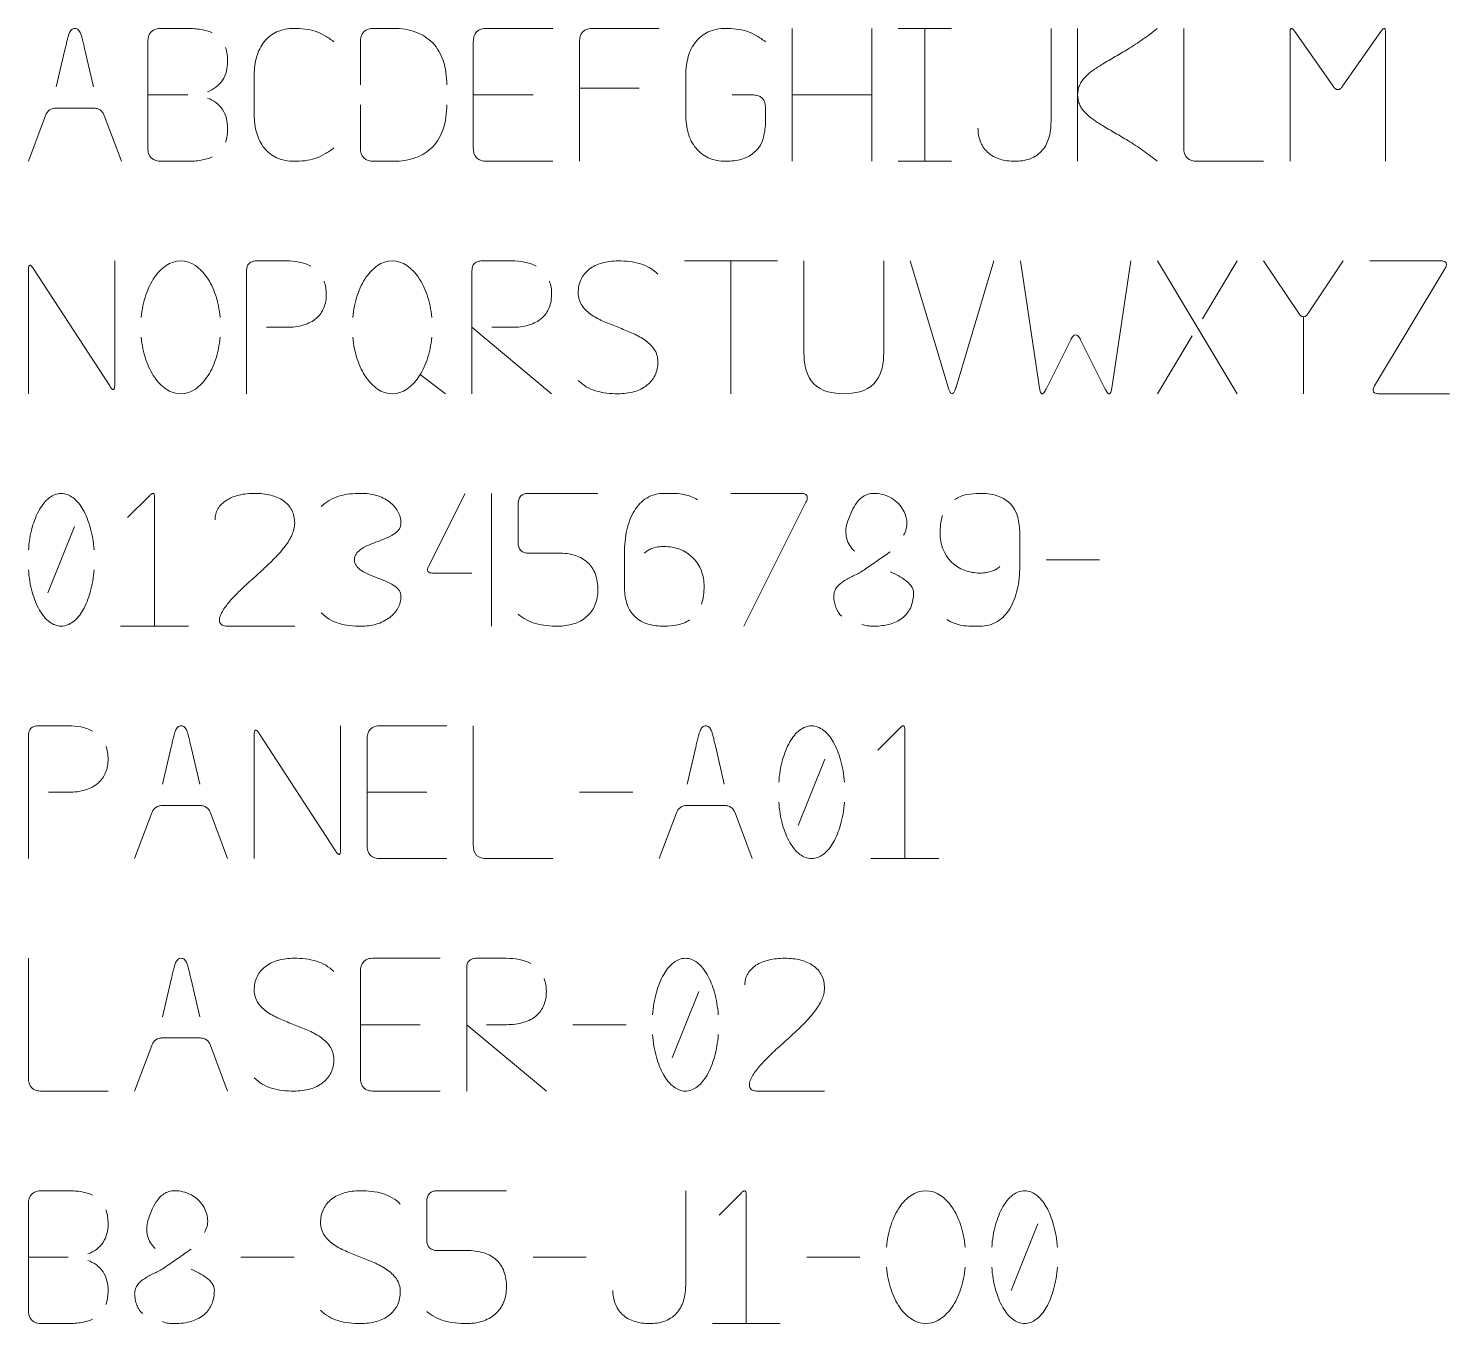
# Model space of a CAD drawing. Header units: millimetres. Extents: x 0 to 214, y -175 to 20.
import ezdxf

# ---------------------------------------------------------------- set-up
doc = ezdxf.new("R2010")
doc.units = ezdxf.units.MM
doc.layers.add('ID_CUT_SINGLELINE', color=3, linetype='Continuous', lineweight=0)

msp = doc.modelspace()

# ---------------------------------------------------------------- linework, layer by layer
at = {"layer": 'ID_CUT_SINGLELINE'}
for points in [[(4.2, 11.2), (5.5, 16.8, 0.000568), (5.67, 17.52, -0.005513), (5.84, 18.24, -0.007224), (5.98, 18.75, -0.026767), (6.14, 19.24, -0.029633), (6.29, 19.55, -0.082856), (6.5, 19.81, -0.099176), (6.73, 19.95, -0.172895), (7.27, 19.95, -0.099176), (7.5, 19.81, -0.082856), (7.71, 19.55, -0.029633), (7.86, 19.24, -0.026767), (8.02, 18.75, -0.007224), (8.16, 18.24, -0.005513), (8.33, 17.52, 0.000568), (8.5, 16.8), (9.8, 11.2)], [(27.65, 19.35, 0.039815), (26.86, 19.65, 0.027189), (26.03, 19.84, 0.026584), (25.02, 19.96, 0.017393), (24, 20), (20, 20, 0.064189), (19.19, 19.9, 0.270843), (18.1, 18.81, 0.064189), (18, 18), (18, 2, 0.064189), (18.1, 1.19, 0.270843), (19.19, 0.1, 0.064189), (20, 0), (24, 0, 0.017393), (25.02, 0.04, 0.026584), (26.03, 0.16, 0.027189), (26.86, 0.35, 0.039815), (27.65, 0.65)], [(46, 18, 0.028069), (44.65, 18.9, 0.105137), (41.61, 19.91, 0.028069), (40, 20, 0.046242), (38.66, 19.88, 0.061308), (37.38, 19.47, 0.059138), (36.35, 18.84, 0.057568), (35.5, 18, 0.054399), (34.83, 16.95, 0.042351), (34.38, 15.78, 0.041006), (34.09, 14.41, 0.031041), (34, 13), (34, 7, 0.031041), (34.09, 5.59, 0.041006), (34.38, 4.22, 0.042351), (34.83, 3.05, 0.054399), (35.5, 2, 0.057568), (36.35, 1.16, 0.059138), (37.38, 0.53, 0.061308), (38.66, 0.12, 0.046242), (40, 0, 0.028069), (41.61, 0.09, 0.105137), (44.65, 1.1, 0.028069), (46, 2)], [(50, 11.5), (50, 18, -0.064624), (50.11, 18.81, -0.269914), (51.19, 19.89, -0.064624), (52, 20), (55, 20, -0.037267), (56.71, 19.87, -0.052054), (58.36, 19.45, -0.053113), (59.71, 18.77, -0.059654), (60.88, 17.81, -0.059852), (61.81, 16.57, -0.048953), (62.45, 15.15, -0.048745), (62.88, 13.35, -0.033407), (63, 11.5)], [(79, 20), (69, 20, 0.06414), (68.19, 19.9, 0.270946), (67.1, 18.81, 0.06414), (67, 18), (67, 2, 0.06414), (67.1, 1.19, 0.270946), (68.19, 0.1, 0.06414), (69, 0), (79, 0)], [(83, 0), (83, 18, -0.06414), (83.1, 18.81, -0.270946), (84.19, 19.9, -0.06414), (85, 20), (95, 20)], [(111, 18, 0.028069), (109.65, 18.9, 0.105137), (106.61, 19.91, 0.028069), (105, 20, 0.046242), (103.66, 19.88, 0.061308), (102.38, 19.47, 0.059138), (101.35, 18.84, 0.057568), (100.5, 18, 0.054399), (99.83, 16.95, 0.042351), (99.38, 15.78, 0.041006), (99.09, 14.41, 0.031041), (99, 13), (99, 7, 0.031041), (99.09, 5.59, 0.041006), (99.38, 4.22, 0.042351), (99.83, 3.05, 0.054399), (100.5, 2, 0.057568), (101.35, 1.16, 0.059138), (102.38, 0.53, 0.061308), (103.66, 0.12, 0.046242), (105, 0, 0.06414), (107.43, 0.31, 0.270946), (110.69, 3.57, 0.06414), (111, 6), (111, 8, 0.064624), (110.89, 8.81, 0.269914), (109.81, 9.89, 0.064624), (109, 10), (106, 10)], [(154, 20), (154, 6, -0.030508), (153.92, 4.67, -0.047624), (153.63, 3.38, -0.048197), (153.2, 2.38, -0.062121), (152.56, 1.5, -0.061958), (151.77, 0.84, -0.054471), (150.84, 0.38, -0.052565), (149.69, 0.08, -0.035612), (148.5, 0, -0.070284), (146.32, 0.31, -0.118108), (144.44, 1.38, -0.118565), (143.35, 3.03, -0.087173), (143, 5)], [(170, 20, -0.021832), (167.85, 18.37, -0.014719), (165.59, 16.89, -0.007969), (163.67, 15.76, 0.007969), (161.75, 14.62, 0.015536), (160.31, 13.68, 0.057772), (159.03, 12.55, 0.035286), (158.6, 11.99, 0.047975), (158.27, 11.37, 0.051772), (158.07, 10.7, 0.095054), (158.07, 9.3, 0.051772), (158.27, 8.63, 0.047975), (158.6, 8.01, 0.035286), (159.03, 7.45, 0.057772), (160.31, 6.32, 0.015536), (161.75, 5.38, 0.007969), (163.67, 4.24, -0.007969), (165.59, 3.11, -0.014719), (167.85, 1.63, -0.021832), (170, 0)], [(174, 20), (174, 2, 0.06414), (174.1, 1.19, 0.270946), (175.19, 0.1, 0.06414), (176, 0), (186, 0)], [(190, 0), (190, 19.32, -0.014191), (190.01, 19.56, -0.050137), (190.04, 19.8, -0.048103), (190.09, 19.92, -0.432271), (190.29, 19.98, -0.048103), (190.4, 19.91, -0.050137), (190.56, 19.74, -0.014191), (190.71, 19.55), (196.49, 11.29, 0.053938), (196.79, 10.94, 0.390471), (197.6, 10.94, 0.053938), (197.9, 11.29), (203.68, 19.55, -0.014191), (203.82, 19.74, -0.050137), (203.99, 19.91, -0.048103), (204.1, 19.98, -0.432271), (204.3, 19.92, -0.048103), (204.34, 19.8, -0.050137), (204.38, 19.56, -0.014191), (204.39, 19.32), (204.39, 0)], [(29.67, 17.13, -0.053517), (29.93, 16.08, -0.033068), (30, 15, -0.061026), (29.82, 13.55, -0.084796), (29.24, 12.22, -0.088541), (28.24, 11.17, -0.069012), (26.96, 10.48)], [(29.67, 2.87, 0.053517), (29.93, 3.92, 0.033068), (30, 5, 0.061026), (29.82, 6.45, 0.084796), (29.24, 7.78, 0.088541), (28.24, 8.83, 0.069012), (26.96, 9.52)], [(0, 0), (2.58, 6.88, -0.060901), (2.82, 7.35, -0.183369), (3.67, 7.94, -0.060901), (4.2, 8), (9.8, 8, -0.060901), (10.33, 7.94, -0.183369), (11.18, 7.35, -0.060901), (11.42, 6.88), (14, 0)], [(50, 8.5), (50, 2, 0.064624), (50.11, 1.19, 0.269914), (51.19, 0.11, 0.064624), (52, 0), (55, 0, 0.037267), (56.71, 0.13, 0.052054), (58.36, 0.55, 0.053113), (59.71, 1.23, 0.059654), (60.88, 2.19, 0.059852), (61.81, 3.43, 0.048953), (62.45, 4.85, 0.048745), (62.88, 6.65, 0.033407), (63, 8.5)], [(0, -35), (0, -16.4, -0.013306), (0.01, -16.13, -0.048478), (0.05, -15.86, -0.044127), (0.09, -15.73, -0.458157), (0.32, -15.66, -0.044127), (0.43, -15.75, -0.048478), (0.61, -15.95, -0.013306), (0.76, -16.17), (12.24, -33.83, 0.013306), (12.39, -34.05, 0.048478), (12.57, -34.25, 0.044127), (12.68, -34.34, 0.458157), (12.91, -34.27, 0.044127), (12.95, -34.14, 0.048478), (12.99, -33.87, 0.013306), (13, -33.6), (13, -15)], [(28.86, -23.5, 0.02685), (28.61, -21.78, 0.031625), (28.17, -20.11, 0.030497), (27.6, -18.72, 0.04071), (26.84, -17.42, 0.086076), (25.15, -15.71, 0.319239), (20.72, -15.71, 0.086076), (19.02, -17.42, 0.04071), (18.26, -18.72, 0.030497), (17.7, -20.11, 0.031625), (17.25, -21.78, 0.02685), (17, -23.5)], [(32.86, -35), (32.86, -16.5, -0.06414), (32.94, -15.89, -0.270946), (33.76, -15.08, -0.06414), (34.36, -15), (38.86, -15, -0.044849), (40.76, -15.17, -0.080829), (42.54, -15.8)], [(60.73, -23.5, 0.02685), (60.48, -21.78, 0.031625), (60.03, -20.11, 0.030497), (59.46, -18.72, 0.04071), (58.71, -17.42, 0.086076), (57.01, -15.71, 0.319239), (52.58, -15.71, 0.086076), (50.88, -17.42, 0.04071), (50.13, -18.72, 0.030497), (49.56, -20.11, 0.031625), (49.11, -21.78, 0.02685), (48.86, -23.5)], [(66.8, -35), (66.8, -16.5, -0.06414), (66.87, -15.89, -0.270946), (67.69, -15.08, -0.06414), (68.3, -15), (72.8, -15, -0.044849), (74.69, -15.17, -0.080829), (76.47, -15.8)], [(94.8, -17, 0.063964), (93.58, -16.06, 0.056812), (92.17, -15.44, 0.049101), (90.5, -15.09, 0.026666), (88.8, -15, 0.030594), (87.56, -15.08, 0.041125), (86.34, -15.33, 0.041128), (85.35, -15.71, 0.053753), (84.45, -16.27, 0.055315), (83.75, -16.96, 0.059915), (83.23, -17.78, 0.061276), (82.9, -18.77, 0.049947), (82.8, -19.8, 0.073394), (82.95, -20.81, 0.074037), (83.38, -21.74, 0.060754), (84.05, -22.51, 0.036661), (84.86, -23.15, 0.05024), (86.77, -24.18, 0.002887), (88.8, -25, -0.002887), (90.82, -25.82, -0.05024), (92.73, -26.85, -0.036661), (93.54, -27.49, -0.060754), (94.21, -28.26, -0.074037), (94.65, -29.19, -0.073394), (94.8, -30.2, -0.049947), (94.69, -31.23, -0.061276), (94.37, -32.22, -0.059915), (93.84, -33.04, -0.055315), (93.15, -33.73, -0.053753), (92.25, -34.29, -0.041128), (91.25, -34.67, -0.041125), (90.04, -34.92, -0.030594), (88.8, -35, -0.026666), (87.09, -34.91, -0.049101), (85.42, -34.56, -0.056812), (84.01, -33.94, -0.063964), (82.8, -33)], [(116.8, -15), (116.8, -29, 0.06414), (117.11, -31.43, 0.270946), (120.37, -34.69, 0.128811), (125.23, -34.69, 0.270946), (128.48, -31.43, 0.06414), (128.8, -29), (128.8, -15)], [(132.8, -15), (138.49, -33.99, 0.013474), (138.62, -34.38, 0.048806), (138.8, -34.75, 0.04493), (138.92, -34.92, 0.453051), (139.27, -34.92, 0.04493), (139.4, -34.75, 0.048806), (139.57, -34.38, 0.013474), (139.7, -33.99), (145.4, -15)], [(149.4, -15), (152.27, -34.14, 0.014238), (152.33, -34.46, 0.05022), (152.42, -34.76, 0.048297), (152.51, -34.91, 0.430968), (152.79, -34.96, 0.048297), (152.92, -34.84, 0.05022), (153.11, -34.58, 0.014238), (153.26, -34.29), (156.97, -26.88, -0.02208), (157.13, -26.58, -0.058427), (157.34, -26.32, -0.06414), (157.51, -26.19, -0.270946), (157.91, -26.19, -0.06414), (158.08, -26.32, -0.058427), (158.29, -26.58, -0.02208), (158.46, -26.88), (162.16, -34.29, 0.014238), (162.32, -34.58, 0.05022), (162.5, -34.84, 0.048297), (162.63, -34.96, 0.430968), (162.92, -34.91, 0.048297), (163, -34.76, 0.05022), (163.1, -34.46, 0.014238), (163.15, -34.14), (166.02, -15)], [(186.02, -15), (191.25, -22.84, 0.051371), (191.58, -23.23, 0.40959), (192.47, -23.23, 0.051371), (192.8, -22.84), (198.02, -15)], [(202.02, -15), (212.62, -15, -0.024325), (212.91, -15.01, -0.0588), (213.19, -15.08, -0.064337), (213.37, -15.16, -0.237523), (213.55, -15.48, -0.064337), (213.53, -15.68, -0.0588), (213.44, -15.95, -0.024325), (213.3, -16.2), (202.74, -33.8, 0.024325), (202.61, -34.05, 0.0588), (202.52, -34.32, 0.064337), (202.5, -34.52, 0.237523), (202.68, -34.84, 0.064337), (202.86, -34.92, 0.0588), (203.14, -34.99, 0.024325), (203.42, -35), (214.02, -35)], [(44.53, -18.05, -0.051992), (44.78, -19.01, -0.03983), (44.86, -20, -0.042022), (44.78, -21.04, -0.055388), (44.49, -22.05, -0.057238), (44.02, -22.9, -0.058554), (43.36, -23.63, -0.059202), (42.48, -24.23, -0.044884), (41.49, -24.64, -0.04554), (40.19, -24.92, -0.030222), (38.86, -25), (35.86, -25)], [(78.46, -18.05, -0.051992), (78.72, -19.01, -0.03983), (78.8, -20, -0.042022), (78.71, -21.04, -0.055388), (78.42, -22.05, -0.057238), (77.95, -22.9, -0.058554), (77.3, -23.63, -0.059202), (76.41, -24.23, -0.044884), (75.42, -24.64, -0.04554), (74.12, -24.92, -0.030222), (72.8, -25), (69.8, -25)], [(17, -26.5, 0.02685), (17.25, -28.22, 0.031625), (17.7, -29.89, 0.030497), (18.26, -31.28, 0.04071), (19.02, -32.58, 0.086076), (20.72, -34.29, 0.319239), (25.15, -34.29, 0.086076), (26.84, -32.58, 0.04071), (27.6, -31.28, 0.030497), (28.17, -29.89, 0.031625), (28.61, -28.22, 0.02685), (28.86, -26.5)], [(48.86, -26.5, 0.02685), (49.11, -28.22, 0.031625), (49.56, -29.89, 0.030497), (50.13, -31.28, 0.04071), (50.88, -32.58, 0.086076), (52.58, -34.29, 0.319239), (57.01, -34.29, 0.086076), (58.71, -32.58, 0.04071), (59.46, -31.28, 0.030497), (60.03, -29.89, 0.031625), (60.48, -28.22, 0.02685), (60.73, -26.5)], [(9.89, -58.5, 0.02234), (9.68, -56.79, 0.027094), (9.31, -55.11, 0.025975), (8.84, -53.73, 0.037387), (8.2, -52.42, 0.037082), (7.54, -51.45, 0.062491), (6.71, -50.64, 0.06843), (5.87, -50.18, 0.188608), (4.01, -50.18, 0.06843), (3.18, -50.64, 0.062491), (2.35, -51.45, 0.037082), (1.68, -52.42, 0.037387), (1.05, -53.73, 0.025975), (0.58, -55.11, 0.027094), (0.21, -56.79, 0.02234), (0, -58.5)], [(14.91, -53.66), (18.27, -50.3, -0.018664), (18.42, -50.16, -0.056182), (18.59, -50.05, -0.060638), (18.7, -50, -0.329562), (18.9, -50.09, -0.060638), (18.95, -50.2, -0.056182), (18.99, -50.4, -0.018664), (18.99, -50.6), (18.99, -70)], [(28.1, -54, -0.063339), (28.21, -53.13, -0.069616), (28.54, -52.32, -0.065868), (29.09, -51.62, -0.050636), (29.79, -51.06, -0.048702), (30.7, -50.59, -0.034314), (31.68, -50.27, -0.034522), (32.88, -50.06, -0.026109), (34.1, -50, -0.026448), (35.32, -50.06, -0.036713), (36.51, -50.28, -0.037652), (37.5, -50.62, -0.052942), (38.41, -51.12, -0.05624), (39.12, -51.75, -0.064267), (39.65, -52.53, -0.066782), (39.99, -53.49, -0.052038), (40.1, -54.5, -0.061139), (39.99, -55.37, -0.041461), (39.71, -56.21, -0.036827), (39.24, -57.11, -0.021836), (38.66, -57.95, -0.03473), (37.08, -59.76, -0.010225), (35.35, -61.44, -0.004466), (33.49, -63.12, 0.011571), (31.66, -64.84, 0.008886), (30.88, -65.63, 0.017187), (30.15, -66.46, 0.019431), (29.58, -67.2, 0.037587), (29.1, -68, 0.023896), (28.92, -68.4, 0.047658), (28.8, -68.82, 0.051098), (28.78, -69.14, 0.094851), (28.85, -69.45, 0.226724), (29.36, -69.9, 0.068629), (30.1, -70), (40.1, -70)], [(44.1, -52, -0.063964), (45.31, -51.06, -0.056812), (46.72, -50.44, -0.049101), (48.39, -50.09, -0.026666), (50.1, -50, -0.066622), (52.37, -50.3, -0.09699), (54.41, -51.31, -0.101854), (55.63, -52.72, -0.128687), (56.1, -54.5, -0.080293), (56.02, -54.99, -0.073876), (55.8, -55.43, -0.061343), (55.44, -55.82, -0.033069), (55, -56.15, -0.047835), (53.83, -56.76, -0.00468), (52.6, -57.25, 0.00468), (51.36, -57.74, 0.047835), (50.19, -58.35, 0.033069), (49.76, -58.68, 0.061343), (49.4, -59.07, 0.073876), (49.18, -59.51, 0.161629), (49.18, -60.49, 0.073876), (49.4, -60.93, 0.061343), (49.76, -61.32, 0.033069), (50.19, -61.65, 0.047835), (51.36, -62.26, 0.00468), (52.6, -62.75, -0.00468), (53.83, -63.24, -0.047835), (55, -63.85, -0.033069), (55.44, -64.18, -0.061343), (55.8, -64.57, -0.073876), (56.02, -65.01, -0.080293), (56.1, -65.5, -0.128687), (55.63, -67.28, -0.101854), (54.41, -68.69, -0.09699), (52.37, -69.7, -0.066622), (50.1, -70, -0.026666), (48.39, -69.91, -0.049101), (46.72, -69.56, -0.056812), (45.31, -68.94, -0.063964), (44.1, -68)], [(65.76, -50), (60.25, -61.02, 0.046859), (60.11, -61.39, 0.440542), (60.46, -61.96, 0.046859), (60.86, -62), (66.76, -62)], [(85.76, -50), (75.36, -50, 0.06414), (74.71, -50.08, 0.270946), (73.84, -50.95, 0.06414), (73.76, -51.6), (73.76, -57.4, 0.06414), (73.84, -58.05, 0.270946), (74.71, -58.92, 0.06414), (75.36, -59), (79.76, -59, -0.030508), (81.09, -59.08, -0.047624), (82.38, -59.37, -0.048197), (83.38, -59.8, -0.062121), (84.26, -60.44, -0.061958), (84.92, -61.23, -0.054471), (85.38, -62.16, -0.052565), (85.67, -63.31, -0.035612), (85.76, -64.5, -0.044016), (85.65, -65.69, -0.056602), (85.31, -66.84, -0.055127), (84.79, -67.77, -0.056415), (84.07, -68.56, -0.110041), (82.06, -69.67, -0.071266), (79.76, -70, -0.025866), (78.05, -69.91, -0.044155), (76.38, -69.59, -0.048981), (74.99, -69.04, -0.059664), (73.76, -68.2)], [(100.76, -51, 0.058734), (99.65, -50.44, 0.050214), (98.45, -50.12, 0.033996), (97.11, -50.01, 0.00418), (95.76, -50, 0.063098), (94.4, -50.17, 0.072985), (93.13, -50.7, 0.067662), (92.08, -51.55, 0.051402), (91.26, -52.62, 0.04792), (90.58, -54.01, 0.033078), (90.13, -55.48, 0.032313), (89.85, -57.23, 0.024668), (89.76, -59), (89.76, -64, 0.06414), (90.07, -66.43, 0.270946), (93.33, -69.69, 0.06414), (95.76, -70, 0.048882), (97.74, -69.81, 0.096019), (99.56, -69.06)], [(105.76, -50), (116.26, -50, -0.025825), (116.57, -50.02, -0.058499), (116.87, -50.08, -0.063607), (117.07, -50.18, -0.216348), (117.29, -50.54, -0.063607), (117.29, -50.75, -0.058499), (117.21, -51.06, -0.025825), (117.09, -51.34), (107.76, -70)], [(124.39, -58.7, -0.074844), (123.68, -57.83, -0.067438), (123.24, -56.79, -0.0702), (123.1, -55.64, -0.076706), (123.29, -54.5, -0.015038), (123.83, -53.05, -0.051572), (124.54, -51.69, -0.038262), (125.06, -51.03, -0.059533), (125.69, -50.49, -0.073735), (126.45, -50.13, -0.074529), (127.29, -50, -0.118929), (129.75, -50.59, -0.134389), (131.61, -52.29, -0.058727), (132.08, -53.27, -0.068216), (132.29, -54.35, -0.072353), (132.2, -55.36, -0.08643), (131.79, -56.3)], [(138.29, -69, 0.058734), (139.4, -69.56, 0.050214), (140.61, -69.88, 0.033996), (141.95, -69.99, 0.00418), (143.29, -70, 0.063098), (144.66, -69.83, 0.072985), (145.92, -69.3, 0.067662), (146.97, -68.45, 0.051402), (147.79, -67.38, 0.04792), (148.47, -65.99, 0.033078), (148.92, -64.52, 0.032313), (149.21, -62.77, 0.024668), (149.29, -61), (149.29, -56, 0.06414), (148.98, -53.57, 0.270946), (145.73, -50.31, 0.06414), (143.29, -50, 0.048882), (141.31, -50.19, 0.096019), (139.49, -50.94)], [(137.68, -53.33, 0.051074), (137.38, -54.65, 0.031399), (137.29, -56, 0.088928), (137.71, -58.33, 0.218701), (140.96, -61.58, 0.088928), (143.29, -62, 0.037803), (144.25, -61.93, 0.051954), (145.17, -61.69, 0.041718), (145.77, -61.4, 0.065054), (146.29, -61)], [(101.37, -66.67, 0.051074), (101.67, -65.35, 0.031399), (101.76, -64, 0.088928), (101.34, -61.67, 0.218701), (98.09, -58.42, 0.088928), (95.76, -58, 0.037803), (94.81, -58.07, 0.051954), (93.88, -58.31, 0.041718), (93.28, -58.6, 0.065054), (92.76, -59)], [(129.79, -58.8, 0.000217), (127.84, -60.15, -0.000217), (125.89, -61.5, -0.043762), (124.42, -62.34, 0.030408), (122.92, -63.14, 0.029258), (122.29, -63.58, 0.062634), (121.76, -64.12, 0.08169), (121.41, -64.77, 0.081626), (121.29, -65.5, 0.048564), (121.38, -66.38, 0.047661), (121.63, -67.22, 0.045616), (121.99, -67.92, 0.073941), (122.49, -68.5)], [(0, -61.5, 0.02234), (0.21, -63.21, 0.027094), (0.58, -64.89, 0.025975), (1.05, -66.27, 0.037387), (1.68, -67.58, 0.037082), (2.35, -68.55, 0.062491), (3.18, -69.36, 0.06843), (4.01, -69.82, 0.188608), (5.87, -69.82, 0.06843), (6.71, -69.36, 0.062491), (7.54, -68.55, 0.037082), (8.2, -67.58, 0.037387), (8.84, -66.27, 0.025975), (9.31, -64.89, 0.027094), (9.68, -63.21, 0.02234), (9.89, -61.5)], [(125.49, -69.7, 0.091098), (126.37, -69.95, 0.02507), (127.29, -70, 0.030222), (128.62, -69.92, 0.04554), (129.92, -69.64, 0.044884), (130.91, -69.23, 0.059202), (131.79, -68.62, 0.058554), (132.45, -67.9, 0.057238), (132.92, -67.05, 0.055388), (133.21, -66.04, 0.042022), (133.29, -65, 0.163321), (132.94, -63.93, 0.067868), (132.11, -63.1, 0.043056), (130.99, -62.39, 0.010857), (129.79, -61.8)], [(0, -105), (0, -86.5, -0.06414), (0.08, -85.89, -0.270946), (0.89, -85.08, -0.06414), (1.5, -85), (6, -85, -0.044849), (7.9, -85.17, -0.080829), (9.67, -85.8)], [(20.2, -93.8), (21.5, -88.2, 0.000568), (21.67, -87.48, -0.005513), (21.84, -86.75, -0.007224), (21.98, -86.25, -0.026767), (22.14, -85.76, -0.029633), (22.29, -85.45, -0.082856), (22.5, -85.19, -0.099176), (22.73, -85.05, -0.172895), (23.27, -85.05, -0.099176), (23.5, -85.19, -0.082856), (23.71, -85.45, -0.029633), (23.85, -85.76, -0.026767), (24.02, -86.25, -0.007224), (24.16, -86.75, -0.005513), (24.33, -87.48, 0.000568), (24.5, -88.2), (25.8, -93.8)], [(34, -105), (34, -86.4, -0.013306), (34.01, -86.13, -0.048478), (34.05, -85.86, -0.044127), (34.09, -85.73, -0.458157), (34.32, -85.66, -0.044127), (34.43, -85.75, -0.048478), (34.61, -85.95, -0.013306), (34.76, -86.17), (46.24, -103.83, 0.013306), (46.39, -104.05, 0.048478), (46.57, -104.25, 0.044127), (46.68, -104.34, 0.458157), (46.91, -104.27, 0.044127), (46.95, -104.14, 0.048478), (46.99, -103.87, 0.013306), (47, -103.6), (47, -85)], [(63, -85), (53, -85, 0.06414), (52.19, -85.1, 0.270946), (51.1, -86.19, 0.06414), (51, -87), (51, -103, 0.06414), (51.1, -103.81, 0.270946), (52.19, -104.9, 0.06414), (53, -105), (63, -105)], [(67, -85), (67, -103, 0.06414), (67.1, -103.81, 0.270946), (68.19, -104.9, 0.06414), (69, -105), (79, -105)], [(99.2, -93.8), (100.5, -88.2, 0.000568), (100.67, -87.48, -0.005513), (100.84, -86.75, -0.007224), (100.98, -86.25, -0.026767), (101.14, -85.76, -0.029633), (101.29, -85.45, -0.082856), (101.5, -85.19, -0.099176), (101.73, -85.05, -0.172895), (102.27, -85.05, -0.099176), (102.5, -85.19, -0.082856), (102.71, -85.45, -0.029633), (102.86, -85.76, -0.026767), (103.02, -86.25, -0.007224), (103.16, -86.75, -0.005513), (103.33, -87.48, 0.000568), (103.5, -88.2), (104.8, -93.8)], [(122.89, -93.5, 0.02234), (122.68, -91.79, 0.027094), (122.31, -90.11, 0.025975), (121.84, -88.73, 0.037387), (121.2, -87.42, 0.037082), (120.54, -86.45, 0.062491), (119.71, -85.64, 0.06843), (118.87, -85.18, 0.188608), (117.01, -85.18, 0.06843), (116.18, -85.64, 0.062491), (115.35, -86.45, 0.037082), (114.68, -87.42, 0.037387), (114.05, -88.73, 0.025975), (113.58, -90.11, 0.027094), (113.21, -91.79, 0.02234), (113, -93.5)], [(127.91, -88.66), (131.27, -85.3, -0.018664), (131.42, -85.16, -0.056182), (131.59, -85.05, -0.060638), (131.7, -85, -0.329562), (131.9, -85.09, -0.060638), (131.95, -85.2, -0.056182), (131.99, -85.4, -0.018664), (131.99, -85.6), (131.99, -105)], [(11.66, -88.05, -0.051992), (11.92, -89.01, -0.03983), (12, -90, -0.042022), (11.91, -91.04, -0.055388), (11.62, -92.05, -0.057238), (11.15, -92.9, -0.058554), (10.5, -93.62, -0.059202), (9.62, -94.23, -0.044884), (8.62, -94.64, -0.04554), (7.33, -94.92, -0.030222), (6, -95), (3, -95)], [(16, -105), (18.58, -98.12, -0.060901), (18.82, -97.65, -0.183369), (19.67, -97.06, -0.060901), (20.2, -97), (25.8, -97, -0.060901), (26.33, -97.06, -0.183369), (27.18, -97.65, -0.060901), (27.42, -98.12), (30, -105)], [(95, -105), (97.58, -98.12, -0.060901), (97.82, -97.65, -0.183369), (98.67, -97.06, -0.060901), (99.2, -97), (104.8, -97, -0.060901), (105.33, -97.06, -0.183369), (106.18, -97.65, -0.060901), (106.42, -98.12), (109, -105)], [(113, -96.5, 0.02234), (113.21, -98.21, 0.027094), (113.58, -99.89, 0.025975), (114.05, -101.27, 0.037387), (114.68, -102.58, 0.037082), (115.35, -103.55, 0.062491), (116.18, -104.36, 0.06843), (117.01, -104.82, 0.188608), (118.87, -104.82, 0.06843), (119.71, -104.36, 0.062491), (120.54, -103.55, 0.037082), (121.2, -102.58, 0.037387), (121.84, -101.27, 0.025975), (122.31, -99.89, 0.027094), (122.68, -98.21, 0.02234), (122.89, -96.5)], [(0, -120), (0, -138, 0.06414), (0.1, -138.81, 0.270946), (1.19, -139.9, 0.06414), (2, -140), (12, -140)], [(20.2, -128.8), (21.5, -123.2, 0.000568), (21.67, -122.48, -0.005513), (21.84, -121.75, -0.007224), (21.98, -121.25, -0.026767), (22.14, -120.76, -0.029633), (22.29, -120.45, -0.082856), (22.5, -120.19, -0.099176), (22.73, -120.05, -0.172895), (23.27, -120.05, -0.099176), (23.5, -120.19, -0.082856), (23.71, -120.45, -0.029633), (23.85, -120.76, -0.026767), (24.02, -121.25, -0.007224), (24.16, -121.75, -0.005513), (24.33, -122.48, 0.000568), (24.5, -123.2), (25.8, -128.8)], [(46, -122, 0.063964), (44.78, -121.06, 0.056812), (43.38, -120.44, 0.049101), (41.71, -120.09, 0.026666), (40, -120, 0.030594), (38.76, -120.08, 0.041125), (37.54, -120.33, 0.041128), (36.55, -120.71, 0.053753), (35.65, -121.28, 0.055315), (34.95, -121.96, 0.059915), (34.43, -122.78, 0.061276), (34.1, -123.77, 0.049947), (34, -124.8, 0.073394), (34.15, -125.81, 0.074037), (34.59, -126.74, 0.060754), (35.25, -127.51, 0.036661), (36.06, -128.15, 0.05024), (37.98, -129.18, 0.002887), (40, -130, -0.002887), (42.02, -130.82, -0.05024), (43.94, -131.85, -0.036661), (44.75, -132.49, -0.060754), (45.41, -133.26, -0.074037), (45.85, -134.19, -0.073394), (46, -135.2, -0.049947), (45.9, -136.23, -0.061276), (45.57, -137.22, -0.059915), (45.05, -138.04, -0.055315), (44.35, -138.72, -0.053753), (43.45, -139.29, -0.041128), (42.46, -139.67, -0.041125), (41.24, -139.92, -0.030594), (40, -140, -0.026666), (38.29, -139.91, -0.049101), (36.62, -139.56, -0.056812), (35.22, -138.94, -0.063964), (34, -138)], [(62, -120), (52, -120, 0.06414), (51.19, -120.1, 0.270946), (50.1, -121.19, 0.06414), (50, -122), (50, -138, 0.06414), (50.1, -138.81, 0.270946), (51.19, -139.9, 0.06414), (52, -140), (62, -140)], [(66, -140), (66, -121.5, -0.06414), (66.08, -120.89, -0.270946), (66.89, -120.08, -0.06414), (67.5, -120), (72, -120, -0.044849), (73.9, -120.17, -0.080829), (75.67, -120.8)], [(103.89, -128.5, 0.02234), (103.68, -126.79, 0.027094), (103.31, -125.11, 0.025975), (102.84, -123.73, 0.037387), (102.2, -122.42, 0.037082), (101.54, -121.45, 0.062491), (100.71, -120.64, 0.06843), (99.87, -120.18, 0.188608), (98.01, -120.18, 0.06843), (97.18, -120.64, 0.062491), (96.35, -121.45, 0.037082), (95.68, -122.42, 0.037387), (95.05, -123.73, 0.025975), (94.58, -125.11, 0.027094), (94.21, -126.79, 0.02234), (94, -128.5)], [(107.89, -124, -0.063339), (108, -123.13, -0.069616), (108.33, -122.32, -0.065868), (108.88, -121.62, -0.050636), (109.57, -121.06, -0.048702), (110.49, -120.59, -0.034314), (111.47, -120.27, -0.034522), (112.67, -120.06, -0.026109), (113.89, -120, -0.026448), (115.1, -120.06, -0.036713), (116.3, -120.28, -0.037652), (117.29, -120.62, -0.052942), (118.2, -121.12, -0.05624), (118.91, -121.75, -0.064267), (119.44, -122.53, -0.066782), (119.78, -123.49, -0.052038), (119.89, -124.5, -0.061139), (119.78, -125.37, -0.041461), (119.5, -126.21, -0.036827), (119.02, -127.11, -0.021836), (118.45, -127.95, -0.03473), (116.87, -129.76, -0.010225), (115.14, -131.44, -0.004466), (113.28, -133.12, 0.011571), (111.45, -134.84, 0.008886), (110.67, -135.63, 0.017187), (109.93, -136.46, 0.019431), (109.37, -137.2, 0.037587), (108.89, -138, 0.023896), (108.71, -138.4, 0.047658), (108.59, -138.82, 0.051098), (108.57, -139.14, 0.094851), (108.64, -139.45, 0.226724), (109.15, -139.9, 0.068629), (109.89, -140), (119.89, -140)], [(77.66, -123.05, -0.051992), (77.92, -124.01, -0.03983), (78, -125, -0.042022), (77.91, -126.04, -0.055388), (77.62, -127.05, -0.057238), (77.15, -127.9, -0.058554), (76.5, -128.62, -0.059202), (75.62, -129.23, -0.044884), (74.62, -129.64, -0.04554), (73.33, -129.92, -0.030222), (72, -130), (69, -130)], [(16, -140), (18.58, -133.12, -0.060901), (18.82, -132.65, -0.183369), (19.67, -132.06, -0.060901), (20.2, -132), (25.8, -132, -0.060901), (26.33, -132.06, -0.183369), (27.18, -132.65, -0.060901), (27.42, -133.12), (30, -140)], [(94, -131.5, 0.02234), (94.21, -133.21, 0.027094), (94.58, -134.89, 0.025975), (95.05, -136.27, 0.037387), (95.68, -137.58, 0.037082), (96.35, -138.55, 0.062491), (97.18, -139.36, 0.06843), (98.01, -139.82, 0.188608), (99.87, -139.82, 0.06843), (100.71, -139.36, 0.062491), (101.54, -138.55, 0.037082), (102.2, -137.58, 0.037387), (102.84, -136.27, 0.025975), (103.31, -134.89, 0.027094), (103.68, -133.21, 0.02234), (103.89, -131.5)], [(9.65, -155.65, 0.039815), (8.86, -155.35, 0.027189), (8.03, -155.16, 0.026584), (7.02, -155.04, 0.017393), (6, -155), (2, -155, 0.064189), (1.19, -155.1, 0.270843), (0.1, -156.19, 0.064189), (0, -157), (0, -173, 0.064189), (0.1, -173.81, 0.270843), (1.19, -174.9, 0.064189), (2, -175), (6, -175, 0.017393), (7.02, -174.96, 0.026584), (8.03, -174.84, 0.027189), (8.86, -174.65, 0.039815), (9.65, -174.35)], [(19.1, -163.7, -0.074844), (18.39, -162.83, -0.067438), (17.95, -161.79, -0.0702), (17.81, -160.64, -0.076706), (18, -159.5, -0.015038), (18.53, -158.05, -0.051572), (19.25, -156.69, -0.038262), (19.76, -156.03, -0.059533), (20.39, -155.49, -0.073735), (21.16, -155.13, -0.074529), (22, -155, -0.118929), (24.46, -155.59, -0.134389), (26.31, -157.29, -0.058727), (26.78, -158.27, -0.068216), (26.99, -159.35, -0.072353), (26.9, -160.36, -0.08643), (26.5, -161.3)], [(56, -157, 0.063964), (54.78, -156.06, 0.056812), (53.38, -155.44, 0.049101), (51.71, -155.09, 0.026666), (50, -155, 0.030594), (48.76, -155.08, 0.041125), (47.54, -155.33, 0.041128), (46.55, -155.71, 0.053753), (45.65, -156.28, 0.055315), (44.95, -156.96, 0.059915), (44.43, -157.78, 0.061276), (44.1, -158.77, 0.049947), (44, -159.8, 0.073394), (44.15, -160.81, 0.074037), (44.59, -161.74, 0.060754), (45.25, -162.51, 0.036661), (46.06, -163.15, 0.05024), (47.98, -164.18, 0.002887), (50, -165, -0.002887), (52.02, -165.82, -0.05024), (53.94, -166.85, -0.036661), (54.75, -167.49, -0.060754), (55.41, -168.26, -0.074037), (55.85, -169.19, -0.073394), (56, -170.2, -0.049947), (55.9, -171.23, -0.061276), (55.57, -172.22, -0.059915), (55.05, -173.04, -0.055315), (54.35, -173.72, -0.053753), (53.45, -174.29, -0.041128), (52.46, -174.67, -0.041125), (51.24, -174.92, -0.030594), (50, -175, -0.026666), (48.29, -174.91, -0.049101), (46.62, -174.56, -0.056812), (45.22, -173.94, -0.063964), (44, -173)], [(72, -155), (61.6, -155, 0.06414), (60.95, -155.08, 0.270946), (60.08, -155.95, 0.06414), (60, -156.6), (60, -162.4, 0.06414), (60.08, -163.05, 0.270946), (60.95, -163.92, 0.06414), (61.6, -164), (66, -164, -0.030508), (67.33, -164.08, -0.047624), (68.62, -164.37, -0.048197), (69.62, -164.8, -0.062121), (70.5, -165.44, -0.061958), (71.16, -166.23, -0.054471), (71.62, -167.16, -0.052565), (71.92, -168.31, -0.035612), (72, -169.5, -0.044016), (71.89, -170.69, -0.056602), (71.55, -171.84, -0.055127), (71.03, -172.77, -0.056415), (70.31, -173.56, -0.110041), (68.3, -174.67, -0.071266), (66, -175, -0.025866), (64.3, -174.91, -0.044155), (62.62, -174.59, -0.048981), (61.24, -174.04, -0.059664), (60, -173.2)], [(99, -155), (99, -169, -0.030508), (98.92, -170.33, -0.047624), (98.63, -171.62, -0.048197), (98.2, -172.62, -0.062121), (97.56, -173.5, -0.061958), (96.77, -174.16, -0.054471), (95.84, -174.62, -0.052565), (94.69, -174.92, -0.035612), (93.5, -175, -0.070284), (91.32, -174.69, -0.118108), (89.44, -173.62, -0.118565), (88.35, -171.97, -0.087173), (88, -170)], [(104.02, -158.66), (107.38, -155.3, -0.018664), (107.53, -155.16, -0.056182), (107.7, -155.05, -0.060638), (107.81, -155, -0.329562), (108.01, -155.09, -0.060638), (108.06, -155.2, -0.056182), (108.1, -155.4, -0.018664), (108.11, -155.6), (108.11, -175)], [(141.08, -163.5, 0.02685), (140.83, -161.78, 0.031625), (140.38, -160.11, 0.030497), (139.81, -158.72, 0.04071), (139.06, -157.42, 0.086076), (137.36, -155.71, 0.319239), (132.93, -155.71, 0.086076), (131.23, -157.42, 0.04071), (130.48, -158.72, 0.030497), (129.91, -160.11, 0.031625), (129.46, -161.78, 0.02685), (129.21, -163.5)], [(154.96, -163.5, 0.02234), (154.76, -161.79, 0.027094), (154.38, -160.11, 0.025975), (153.92, -158.73, 0.037387), (153.28, -157.42, 0.037082), (152.62, -156.45, 0.062491), (151.78, -155.64, 0.06843), (150.95, -155.18, 0.188608), (149.09, -155.18, 0.06843), (148.26, -155.64, 0.062491), (147.42, -156.45, 0.037082), (146.76, -157.42, 0.037387), (146.12, -158.73, 0.025975), (145.66, -160.11, 0.027094), (145.28, -161.79, 0.02234), (145.08, -163.5)], [(11.67, -157.87, -0.053517), (11.93, -158.92, -0.033068), (12, -160, -0.061026), (11.82, -161.45, -0.084796), (11.24, -162.78, -0.088541), (10.24, -163.83, -0.069012), (8.96, -164.52)], [(24.5, -163.8, 0.000217), (22.55, -165.15, -0.000217), (20.6, -166.5, -0.043762), (19.12, -167.34, 0.030408), (17.62, -168.14, 0.029258), (17, -168.58, 0.062634), (16.47, -169.12, 0.08169), (16.12, -169.77, 0.081626), (16, -170.5, 0.048564), (16.09, -171.38, 0.047661), (16.34, -172.22, 0.045616), (16.69, -172.92, 0.073941), (17.2, -173.5)], [(11.67, -172.13, 0.053517), (11.93, -171.08, 0.033068), (12, -170, 0.061026), (11.82, -168.55, 0.084796), (11.24, -167.22, 0.088541), (10.24, -166.17, 0.069012), (8.96, -165.48)], [(20.2, -174.7, 0.091098), (21.08, -174.95, 0.02507), (22, -175, 0.030222), (23.33, -174.92, 0.04554), (24.62, -174.64, 0.044884), (25.62, -174.23, 0.059202), (26.5, -173.62, 0.058554), (27.15, -172.9, 0.057238), (27.62, -172.05, 0.055388), (27.91, -171.04, 0.042022), (28, -170, 0.163321), (27.64, -168.93, 0.067868), (26.81, -168.1, 0.043056), (25.69, -167.39, 0.010857), (24.5, -166.8)], [(129.21, -166.5, 0.02685), (129.46, -168.22, 0.031625), (129.91, -169.89, 0.030497), (130.48, -171.28, 0.04071), (131.23, -172.58, 0.086076), (132.93, -174.29, 0.319239), (137.36, -174.29, 0.086076), (139.06, -172.58, 0.04071), (139.81, -171.28, 0.030497), (140.38, -169.89, 0.031625), (140.83, -168.22, 0.02685), (141.08, -166.5)], [(145.08, -166.5, 0.02234), (145.28, -168.21, 0.027094), (145.66, -169.89, 0.025975), (146.12, -171.27, 0.037387), (146.76, -172.58, 0.037082), (147.42, -173.55, 0.062491), (148.26, -174.36, 0.06843), (149.09, -174.82, 0.188608), (150.95, -174.82, 0.06843), (151.78, -174.36, 0.062491), (152.62, -173.55, 0.037082), (153.28, -172.58, 0.037387), (153.92, -171.27, 0.025975), (154.38, -169.89, 0.027094), (154.76, -168.21, 0.02234), (154.96, -166.5)]]:
    msp.add_lwpolyline(points, format="xyb", dxfattribs=at)
for points in [[(115, 0), (115, 20)], [(127, 0), (127, 20)], [(131, 20), (139, 20)], [(135, 20), (135, 0)], [(158, 0), (158, 20)], [(83, 11), (92, 11)], [(18, 10), (24, 10)], [(67, 10), (76, 10)], [(115, 10), (127, 10)], [(131, 0), (139, 0)], [(98.8, -15), (112.8, -15)], [(105.8, -15), (105.8, -35)], [(170.02, -15), (182.02, -35)], [(176.8, -23.71), (182.02, -15)], [(192.02, -23.42), (192.02, -35)], [(66.8, -25), (78.8, -35)], [(170.02, -35), (175.25, -26.29)], [(59.02, -32.11), (62.8, -35)], [(69.76, -50), (69.76, -70)], [(2.94, -65), (6.94, -55)], [(153.29, -60), (161.29, -60)], [(13.89, -70), (24.1, -70)], [(115.94, -100), (119.94, -90)], [(51, -95), (60, -95)], [(83, -95), (91, -95)], [(126.89, -105), (137.1, -105)], [(96.94, -135), (100.94, -125)], [(50, -130), (59, -130)], [(66, -130), (78, -140)], [(82, -130), (90, -130)], [(148.02, -170), (152.02, -160)], [(0, -165), (6, -165)], [(32, -165), (40, -165)], [(76, -165), (84, -165)], [(117.21, -165), (125.21, -165)], [(103, -175), (113.21, -175)]]:
    msp.add_lwpolyline(points, dxfattribs=at)

doc.saveas('drawing.dxf')
